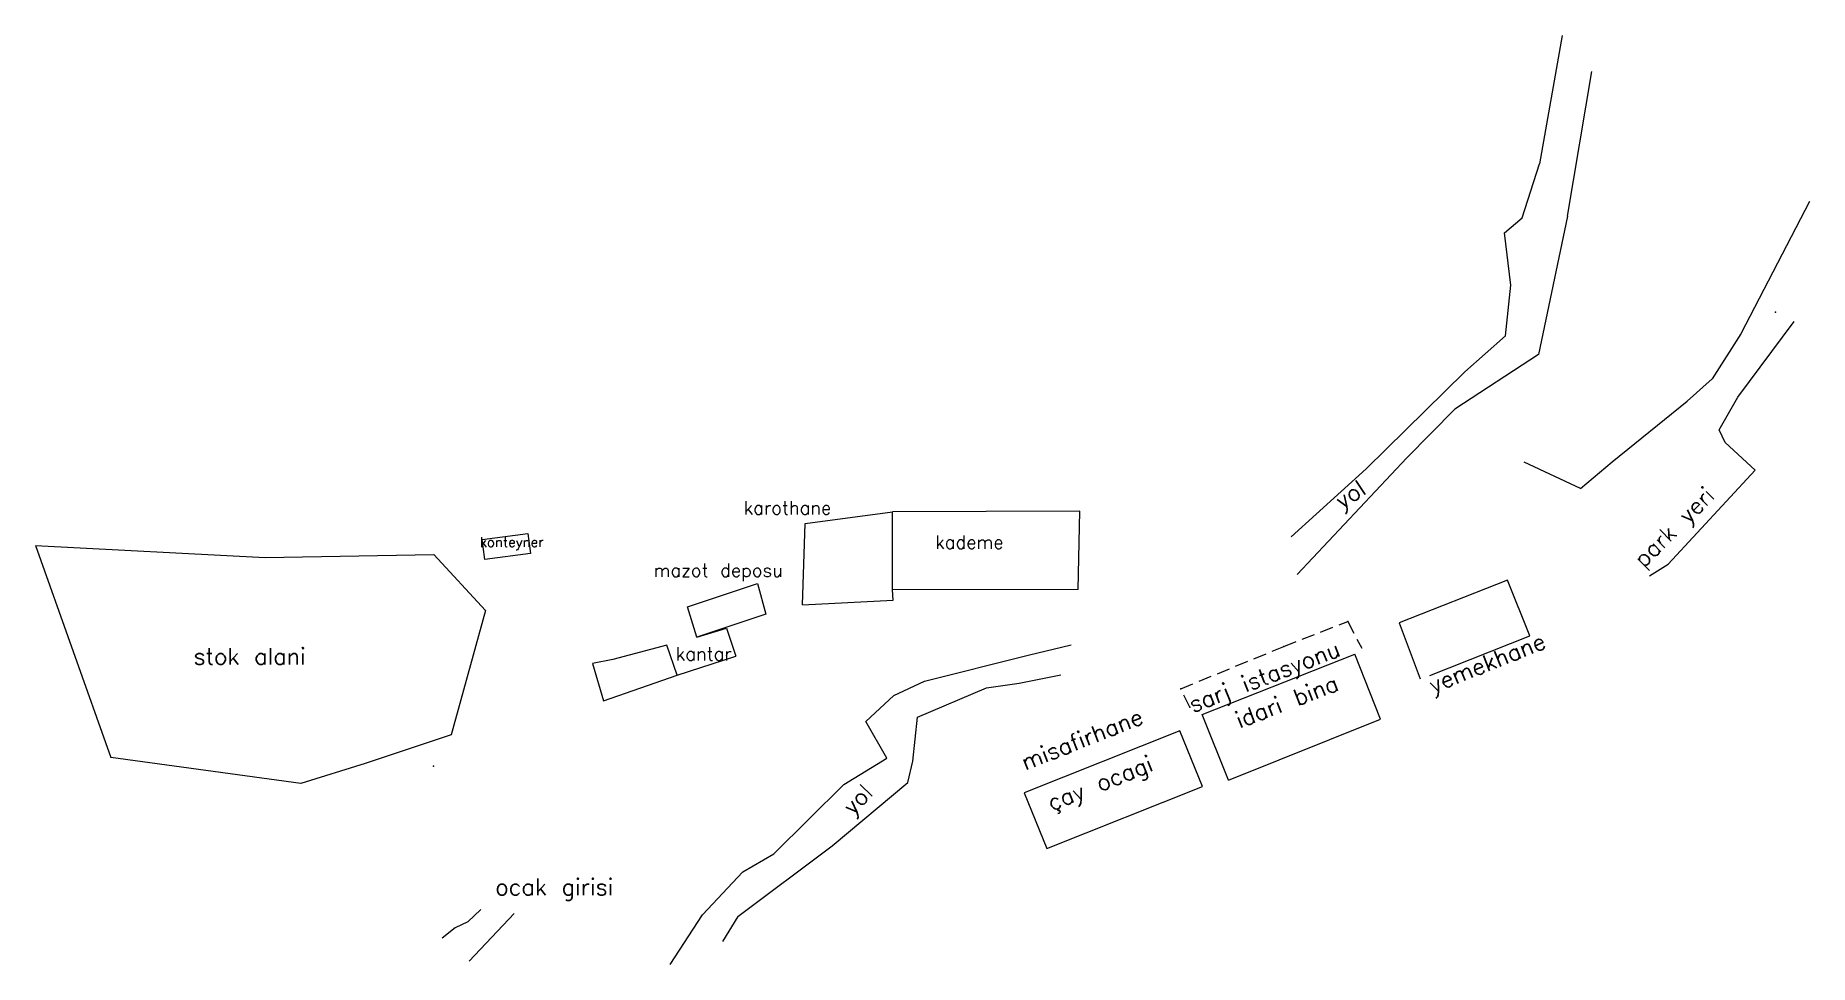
# Model space of a CAD drawing. Header units: millimetres. Extents: x 539818 to 540087, y 4478105 to 4478246.
import ezdxf

# ---------------------------------------------------------------- set-up
doc = ezdxf.new("R2010")
doc.units = ezdxf.units.MM
for name, color, linetype, lineweight in [('BINA', 5, 'Continuous', 0), ('INIT_COORD', 6, 'Continuous', 0), ('ISTINAT_DUVAR', 5, 'Continuous', 0), ('KAT_1460', 11, 'Continuous', 0), ('text', 10, 'Continuous', 0), ('YOL', 33, 'Continuous', 0)]:
    doc.layers.add(name, color=color, linetype=linetype, lineweight=lineweight)
doc.styles.add('STYLE2', font='TXT.SHX')

msp = doc.modelspace()

# ---------------------------------------------------------------- linework, layer by layer
at = {"layer": 'BINA', "lineweight": 0}
for p, q in [((539934.88, 4478172.28, 1468.01), (539948.08, 4478174.04, 1469.24)), ((539976.48, 4478174.14, 1470.5), (539948.08, 4478174.04, 1469.24)), ((539948.11, 4478162.23, 1469.95), (539948.08, 4478174.04, 1469.24)), ((539976.25, 4478162.25, 1471.01), (539976.48, 4478174.14, 1470.5)), ((539976.48, 4478174.14, 1472.68), (539976.48, 4478174.14, 1472.68)), ((539976.48, 4478174.14, 1472.68), (539976.48, 4478174.14, 1472.68)), ((539934.47, 4478159.96, 1468.59), (539934.88, 4478172.28, 1468.01)), ((539818.23, 4478168.92, 1462.65), (539829.64, 4478136.8, 1467.4)), ((539818.23, 4478168.92, 1462.65), (539853.03, 4478167.11, 1460.8)), ((539853.03, 4478167.11, 1460.8), (539878.61, 4478167.55, 1460.71)), ((539878.61, 4478167.55, 1460.71), (539886.42, 4478159.09, 1462.05)), ((539917.01, 4478159.66, 1466.4), (539927.64, 4478163.15, 1467.06)), ((539927.64, 4478163.15, 1467.06), (539928.88, 4478158.52, 1467.16)), ((540041.28, 4478163.68, 1472.63), (540024.87, 4478157.21, 1472.63)), ((540044.66, 4478155.22, 1472.9), (540041.28, 4478163.68, 1472.63)), ((539934.47, 4478159.96, 1468.59), (539948.18, 4478160.63, 1469.26)), ((539934.47, 4478159.96, 1472.68), (539934.47, 4478159.96, 1472.68)), ((539934.47, 4478159.96, 1472.68), (539934.47, 4478159.96, 1472.68)), ((539976.25, 4478162.25, 1471.01), (539948.11, 4478162.23, 1469.95)), ((539948.18, 4478160.63, 1469.26), (539948.11, 4478162.23, 1469.95)), ((539886.42, 4478159.09, 1462.05), (539881.21, 4478140.23, 1465.32)), ((539918.44, 4478155.02, 1461.42), (539917.01, 4478159.66, 1466.4)), ((539928.88, 4478158.52, 1467.16), (539918.44, 4478155.02, 1461.42)), ((540015.77, 4478156.91, 1472.68), (540017.09, 4478157.43, 1472.68)), ((540017.09, 4478157.43, 1472.68), (540018.01, 4478155.65, 1472.68)), ((540024.87, 4478157.21, 1472.63), (540028.06, 4478148.75, 1472.65)), ((539918.44, 4478155.02, 1461.42), (539922.95, 4478156.4, 1467.2)), ((539922.95, 4478156.4, 1467.2), (539924.37, 4478152.17, 1467.41)), ((540010.18, 4478154.73, 1472.68), (540012.04, 4478155.46, 1472.68)), ((540012.97, 4478155.82, 1472.68), (540014.83, 4478156.55, 1472.68)), ((540018.47, 4478154.76, 1472.68), (540019.2, 4478153.35, 1472.68)), ((540029.54, 4478149.23, 1472.82), (540044.66, 4478155.22, 1472.9)), ((540044.66, 4478155.22, 1472.68), (540044.66, 4478155.22, 1472.68)), ((540044.66, 4478155.22, 1472.68), (540044.66, 4478155.22, 1472.68)), ((539913.9, 4478153.82, 1466.96), (539905.72, 4478151.66, 1465.43)), ((539915.47, 4478149.26, 1467.12), (539913.9, 4478153.82, 1466.96)), ((539915.47, 4478149.26, 1467.12), (539924.37, 4478152.17, 1467.41)), ((539995, 4478143.34, 1472.27), (540018.14, 4478152.47, 1471.9)), ((540002.87, 4478151.78, 1472.68), (540004.72, 4478152.54, 1472.68)), ((540005.64, 4478152.92, 1472.68), (540007.38, 4478153.64, 1472.68)), ((540007.38, 4478153.64, 1472.68), (540009.25, 4478154.36, 1472.68)), ((540022.06, 4478142.63, 1472.68), (540018.14, 4478152.47, 1471.9)), ((539905.72, 4478151.66, 1472.68), (539902.63, 4478151.07, 1465.43)), ((539902.63, 4478151.07, 1465.43), (539904.29, 4478145.41, 1464.75)), ((539904.29, 4478145.41, 1464.75), (539915.47, 4478149.26, 1467.12)), ((539994.54, 4478148.36, 1472.68), (539996.39, 4478149.12, 1472.68)), ((539997.32, 4478149.5, 1472.68), (539999.17, 4478150.26, 1472.68)), ((540000.09, 4478150.64, 1472.68), (540001.94, 4478151.4, 1472.68)), ((539991.77, 4478147.22, 1472.68), (539993.62, 4478147.98, 1472.68)), ((539991.81, 4478147.13, 1472.68), (539991.77, 4478147.22, 1472.68)), ((539993.15, 4478144.44, 1472.68), (539992.26, 4478146.23, 1472.68)), ((539999.02, 4478133.4, 1472.39), (539995, 4478143.34, 1472.27)), ((539999.02, 4478133.4, 1472.39), (540022.06, 4478142.63, 1472.68)), ((539881.21, 4478140.23, 1465.32), (539868.21, 4478135.89, 1466.42)), ((539991.65, 4478140.87, 1472.68), (539968.07, 4478131.44, 1472.68)), ((539995.07, 4478132.43, 1472.68), (539991.65, 4478140.87, 1472.68)), ((539858.45, 4478132.86, 1467.18), (539829.64, 4478136.8, 1467.4)), ((539868.21, 4478135.89, 1466.42), (539858.45, 4478132.86, 1467.18)), ((539999.02, 4478133.4, 1472.68), (539999.02, 4478133.4, 1472.68)), ((539999.02, 4478133.4, 1472.68), (539999.02, 4478133.4, 1472.68)), ((539968.07, 4478131.44, 1472.68), (539971.48, 4478123, 1472.68)), ((539971.48, 4478123, 1472.68), (539995.07, 4478132.43, 1472.68))]:
    msp.add_line(p, q, dxfattribs=at)
for p in [(540017.09, 4478157.43, 1471.85), (540017.09, 4478157.43, 1471.85), (540007.38, 4478153.64, 1471.99), (540007.38, 4478153.64, 1471.99), (539991.77, 4478147.22, 1468.09), (539991.77, 4478147.22, 1469.37), (539993.15, 4478144.44, 1472.18), (539878.53, 4478135.49, 1463.56)]:
    msp.add_point(p, dxfattribs=at)
at = {"layer": 'INIT_COORD'}
msp.add_point((540081.91, 4478204.3, 1470.41), dxfattribs=at)
at = {"layer": 'ISTINAT_DUVAR', "lineweight": 0}
for p, q in [((539885.94, 4478169.86, 1472.68), (539892.86, 4478170.76, 1472.68)), ((539892.86, 4478170.76, 1472.68), (539893.26, 4478167.72, 1472.68)), ((539886.34, 4478166.82, 1472.68), (539885.94, 4478169.86, 1472.68)), ((539893.26, 4478167.72, 1472.68), (539886.34, 4478166.82, 1472.68))]:
    msp.add_line(p, q, dxfattribs=at)
at = {"layer": 'KAT_1460', "lineweight": 0}
for p, q in [((539883.72, 4478111.9, 1463.95), (539881.85, 4478110.99, 1463.97)), ((539885.72, 4478113.77, 1463.93), (539883.72, 4478111.9, 1463.95)), ((539890.79, 4478113.19, 1463.93), (539883.96, 4478105.96, 1463.98)), ((539881.85, 4478110.99, 1463.97), (539879.86, 4478109.43, 1463.99))]:
    msp.add_line(p, q, dxfattribs=at)
at = {"layer": 'YOL', "lineweight": 0}
for p, q in [((540049.57, 4478246.2, 1458), (540046.14, 4478226.77, 1459.01)), ((540050.38, 4478218.82, 1459.41), (540054.04, 4478240.72, 1458.05)), ((540043.53, 4478218.58, 1459.53), (540046.14, 4478226.77, 1459.01)), ((540087.05, 4478221.05, 1471.15), (540076.66, 4478201.01, 1470.23)), ((540040.85, 4478216.29, 1459.58), (540043.53, 4478218.58, 1459.53)), ((540050.38, 4478218.82, 1459.41), (540045.97, 4478197.86, 1461.02)), ((540041.8, 4478208.39, 1460.03), (540040.85, 4478216.29, 1459.58)), ((540040.99, 4478200.71, 1461.39), (540041.8, 4478208.39, 1460.03)), ((540034.83, 4478195.22, 1463.12), (540040.99, 4478200.71, 1461.39)), ((540076.66, 4478201.01, 1470.23), (540072.29, 4478194.19, 1470.21)), ((540076.21, 4478191.39, 1470.37), (540084.71, 4478202.85, 1470.36)), ((540045.97, 4478197.86, 1461.02), (540033.3, 4478189.6, 1463.57)), ((540019.87, 4478180.56, 1466.79), (540034.83, 4478195.22, 1463.12)), ((540072.29, 4478194.19, 1470.21), (540068.52, 4478190.81, 1470.23)), ((540033.3, 4478189.6, 1463.57), (540026.05, 4478182.19, 1465.57)), ((540057.15, 4478181.6, 1470.3), (540068.52, 4478190.81, 1470.23)), ((540073.35, 4478186.47, 1470.34), (540076.21, 4478191.39, 1470.37)), ((540074.25, 4478184.54, 1470.29), (540073.35, 4478186.47, 1470.34)), ((540078.81, 4478180.36, 1470.83), (540074.25, 4478184.54, 1470.29)), ((540009.42, 4478164.55, 1471.11), (540026.05, 4478182.19, 1465.57)), ((540052.36, 4478177.54, 1470.6), (540043.81, 4478181.53, 1470.82)), ((540052.36, 4478177.54, 1470.6), (540057.15, 4478181.6, 1470.3)), ((540008.52, 4478170.25, 1470.47), (540019.87, 4478180.56, 1466.79)), ((540065.61, 4478166.1, 1470.48), (540078.81, 4478180.36, 1470.83)), ((540062.78, 4478164.34, 1473.56), (540065.61, 4478166.1, 1470.48)), ((539952.96, 4478148.38, 1474.38), (539968.64, 4478152.31, 1471.97)), ((539968.64, 4478152.31, 1471.97), (539975.18, 4478153.88, 1466.32)), ((539967.29, 4478148.08, 1472.27), (539973.58, 4478149.35, 1471.85)), ((539948.31, 4478146.19, 1475.29), (539952.96, 4478148.38, 1474.38)), ((539951.89, 4478142.92, 1474.86), (539962.36, 4478147.35, 1472.9)), ((539962.36, 4478147.35, 1472.9), (539967.29, 4478148.08, 1472.27)), ((539944.05, 4478142.24, 1475.7), (539948.31, 4478146.19, 1475.29)), ((539947.22, 4478136.7, 1476.49), (539944.05, 4478142.24, 1475.7)), ((539951.2, 4478136.28, 1469.16), (539951.89, 4478142.92, 1474.86)), ((539940.7, 4478132.73, 1477.51), (539947.22, 4478136.7, 1476.49)), ((539950.42, 4478133.04, 1469.78), (539951.2, 4478136.28, 1469.16)), ((539938.97, 4478123.42, 1478.25), (539950.42, 4478133.04, 1469.78)), ((539930.13, 4478122.22, 1478.52), (539940.7, 4478132.73, 1477.51)), ((539924.65, 4478112.74, 1478.37), (539938.97, 4478123.42, 1478.25)), ((539925.44, 4478119.51, 1478.49), (539930.13, 4478122.22, 1478.52)), ((539919.32, 4478112.99, 1478.24), (539925.44, 4478119.51, 1478.49)), ((539914.42, 4478105.45, 1477.96), (539919.32, 4478112.99, 1478.24)), ((539924.65, 4478112.74, 1478.37), (539922.33, 4478108.95, 1478.32))]:
    msp.add_line(p, q, dxfattribs=at)

# ---------------------------------------------------------------- texts
at = {"layer": 'text', "lineweight": 0, "style": 'STYLE2'}
for s, height, rotation, p in [('yol', 2.5, 33.4137, (540016.21, 4478174.37, 1472.68)), ('park yeri', 2.5, 44.5965, (540061.91, 4478165.43, 1472.68)), ('konteyner', 1.5, 0.072, (539885.54, 4478168.7, 1472.68)), ('yemekhane', 2.5, 21.8198, (540030.01, 4478146.52, 1472.68)), ('sarj istasyonu', 2.5, 21.1187, (539993.62, 4478143.56, 1472.68)), ('idari bina', 2.5, 21.1187, (540000.67, 4478141.18, 1472.68)), ('misafirhane', 2.5, 21.7023, (539968.2, 4478134.81, 1472.68)), ('çay ocagi', 2.5, 21.7023, (539972.2, 4478128.67, 1472.68)), ('yol', 2.5, 45.621, (539942.07, 4478127.97, 1472.68))]:
    msp.add_text(s, height=height, rotation=rotation, dxfattribs=at).set_placement(p)
for s, height, p in [('karothane', 2, (539925.52, 4478173.63, 1472.68)), ('kademe', 2, (539954.55, 4478168.44, 1472.68)), ('mazot deposu', 2, (539911.88, 4478164.18, 1472.68)), ('stok alani', 2.5, (539842.18, 4478150.89, 1472.68)), ('kantar', 2, (539915.24, 4478151.52, 1472.68)), ('ocak girisi', 2.5, (539887.91, 4478115.96, 1472.68))]:
    msp.add_text(s, height=height, dxfattribs=at).set_placement(p)

doc.saveas('drawing.dxf')
